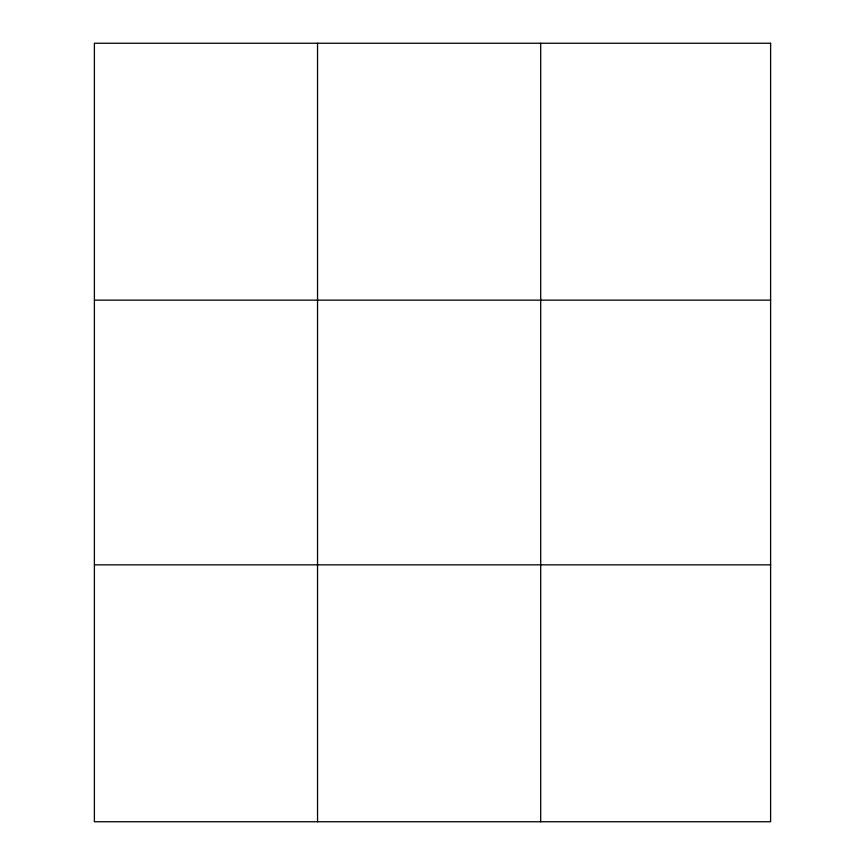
<?xml version="1.0" encoding="UTF-8"?>
<svg xmlns="http://www.w3.org/2000/svg" width="865" height="865" viewBox="0 0 865 865"><rect width="100%" height="100%" fill="white"/><g stroke="black" fill="none" stroke-linecap="round" stroke-linejoin="round"><path stroke-width="1.3" d="M317.542 43.25L317.542 821.75M540.69 43.25L540.69 821.75M94.393 300.155L770.607 300.155M94.393 564.845L770.607 564.845M770.607 43.25L770.607 821.75L94.393 821.75L94.393 43.25L770.607 43.25"/></g></svg>
